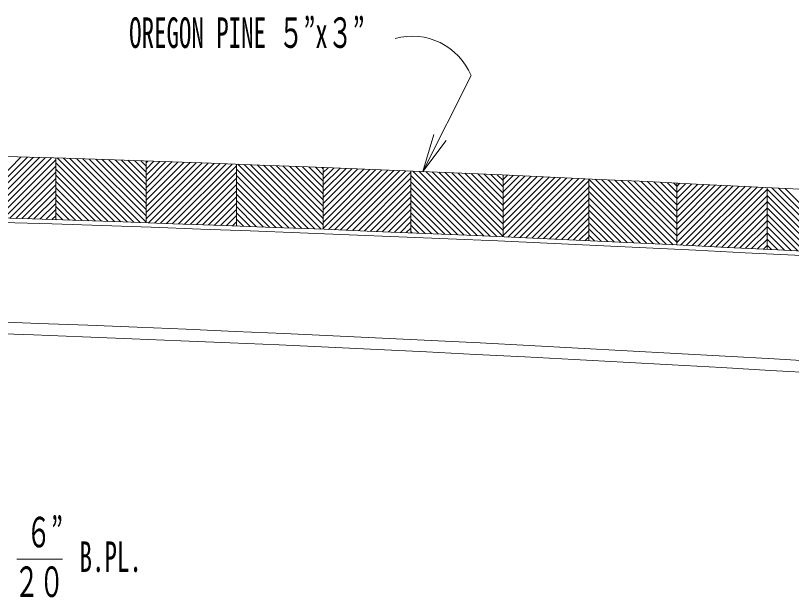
# Model space of a CAD drawing. Units: millimetres, scale not verified. Extents: x -8222 to 8222, y -5815 to 5815.
# Drawn here: x 1448 to 2567, y -2104 to -1265 of the extents above; entities that cross this region are included whole.
import ezdxf
from ezdxf.enums import TextEntityAlignment as Align

# ---------------------------------------------------------------- set-up
doc = ezdxf.new("R2010")
doc.units = ezdxf.units.MM
doc.header["$LTSCALE"] = 20
doc.layers.add('0-0_0', color=3, linetype='Continuous', lineweight=18)
doc.layers.add('0-2_寸法', color=2, linetype='Continuous', lineweight=18)
doc.styles.add('ＭＳ ゴシック', font='')
doc.styles.get('ＭＳ ゴシック').set_extended_font_data('MS Gothic')

msp = doc.modelspace()

# ---------------------------------------------------------------- linework, layer by layer
at = {"layer": '0-0_0'}
for p, q in [((1377.88, -1546.61), (1455.95, -1468.55)), ((1378.26, -1555.22), (1464.65, -1468.82)), ((1386.97, -1555.48), (1473.36, -1469.09)), ((1395.69, -1555.74), (1482.06, -1469.37)), ((1404.41, -1556.01), (1490.77, -1469.65)), ((1413.12, -1556.27), (1499.47, -1469.92)), ((1421.84, -1556.54), (1505.58, -1472.8)), ((1505.58, -1559.17), (1505.58, -1470.12)), ((1599.61, -1562.29), (1507.5, -1470.18)), ((1608.9, -1562.6), (1516.78, -1470.48)), ((1618.2, -1562.92), (1526.06, -1470.78)), ((1627.5, -1563.24), (1535.35, -1471.09)), ((1635.91, -1562.67), (1544.63, -1471.39)), ((1635.91, -1553.69), (1553.92, -1471.7)), ((1635.91, -1544.71), (1563.21, -1472.01)), ((1635.91, -1535.73), (1572.5, -1472.32)), ((1635.91, -1526.75), (1581.79, -1472.63)), ((1635.91, -1517.77), (1591.08, -1472.94)), ((1635.91, -1508.79), (1600.38, -1473.26)), ((1635.91, -1499.81), (1609.67, -1473.57)), ((1635.91, -1490.83), (1618.97, -1473.89)), ((1635.91, -1481.85), (1628.27, -1474.21)), ((1635.91, -1474.47), (1635.91, -1563.53)), ((1635.91, -1477.17), (1638.51, -1474.56)), ((1635.91, -1486.15), (1647.19, -1474.87)), ((1635.91, -1495.13), (1655.87, -1475.17)), ((1635.91, -1504.11), (1664.55, -1475.47)), ((1635.91, -1513.09), (1673.22, -1475.78)), ((1635.91, -1522.07), (1681.89, -1476.08)), ((1635.91, -1531.05), (1690.57, -1476.39)), ((1635.91, -1540.03), (1699.24, -1476.7)), ((1635.91, -1549.01), (1707.91, -1477.01)), ((1430.55, -1556.81), (1505.58, -1481.78)), ((1590.31, -1561.97), (1505.58, -1477.24)), ((1581.02, -1561.66), (1505.58, -1486.22)), ((1635.91, -1557.99), (1716.58, -1477.32)), ((1639.23, -1563.65), (1725.24, -1477.64)), ((1647.91, -1563.95), (1733.91, -1477.95)), ((1656.59, -1564.25), (1742.57, -1478.27)), ((1665.26, -1564.56), (1751.23, -1478.59)), ((1673.94, -1564.87), (1759.9, -1478.91)), ((1682.61, -1565.17), (1766.27, -1481.51)), ((1766.27, -1568.21), (1766.27, -1479.14)), ((1851.21, -1571.42), (1766.27, -1486.49)), ((1860.55, -1571.79), (1767.97, -1479.2)), ((1869.9, -1572.15), (1777.3, -1479.55)), ((1879.24, -1572.51), (1786.62, -1479.9)), ((1888.59, -1572.88), (1795.95, -1480.25)), ((1891.32, -1566.64), (1805.29, -1480.6)), ((1891.32, -1557.66), (1814.62, -1480.95)), ((1891.32, -1548.68), (1823.95, -1481.31)), ((1891.32, -1539.7), (1833.29, -1481.66)), ((1891.32, -1530.72), (1842.63, -1482.02)), ((1891.32, -1521.74), (1851.97, -1482.38)), ((1891.32, -1512.75), (1861.31, -1482.74)), ((1891.32, -1503.77), (1870.65, -1483.1)), ((1891.32, -1494.79), (1880, -1483.47)), ((1891.32, -1485.81), (1889.34, -1483.84)), ((1891.32, -1483.91), (1891.32, -1572.99)), ((1891.32, -1491.16), (1898.3, -1484.19)), ((1891.32, -1500.14), (1906.94, -1484.53)), ((1891.32, -1509.12), (1915.57, -1484.87)), ((1891.32, -1518.1), (1924.21, -1485.22)), ((1891.32, -1527.08), (1932.84, -1485.56)), ((1891.32, -1536.06), (1941.48, -1485.91)), ((1891.32, -1545.04), (1950.11, -1486.26)), ((1891.32, -1554.02), (1958.74, -1486.61)), ((1891.32, -1563), (1967.37, -1486.96)), ((1891.32, -1571.98), (1976, -1487.31)), ((1899, -1573.29), (1984.63, -1487.66)), ((1907.63, -1573.63), (1993.25, -1488.02)), ((1439.26, -1557.08), (1505.58, -1490.76)), ((1571.73, -1561.35), (1505.58, -1495.2)), ((1691.28, -1565.48), (1766.27, -1490.49)), ((1841.87, -1571.06), (1766.27, -1495.47)), ((1916.27, -1573.98), (2001.88, -1488.37)), ((1924.91, -1574.32), (2010.5, -1488.73)), ((1933.54, -1574.67), (2017.69, -1490.52)), ((2017.69, -1578.11), (2017.69, -1489.03)), ((2104.04, -1581.78), (2017.69, -1495.44)), ((2113.43, -1582.19), (2020.37, -1489.14)), ((2122.81, -1582.6), (2029.75, -1489.53)), ((2132.21, -1583.01), (2039.12, -1489.93)), ((2141.6, -1583.43), (2048.49, -1490.32)), ((2150.76, -1583.61), (2057.87, -1490.72)), ((2150.76, -1574.63), (2067.25, -1491.12)), ((2150.76, -1565.65), (2076.63, -1491.52)), ((2150.76, -1556.67), (2086.01, -1491.92)), ((2150.76, -1547.69), (2095.4, -1492.32)), ((2150.76, -1538.71), (2104.78, -1492.73)), ((2150.76, -1529.73), (2114.17, -1493.13)), ((2150.76, -1520.75), (2123.56, -1493.54)), ((2150.76, -1511.77), (2132.95, -1493.95)), ((2150.76, -1502.78), (2142.34, -1494.36)), ((2150.76, -1494.74), (2150.76, -1583.83)), ((2150.76, -1501.13), (2156.89, -1495.01)), ((2150.76, -1510.11), (2165.49, -1495.39)), ((2150.76, -1519.09), (2174.08, -1495.77)), ((2150.76, -1528.07), (2182.68, -1496.15)), ((2150.76, -1537.05), (2191.28, -1496.54)), ((2150.76, -1546.03), (2199.87, -1496.92)), ((2150.76, -1555.01), (2208.46, -1497.31)), ((2150.76, -1563.99), (2217.06, -1497.7)), ((2150.76, -1572.97), (2225.65, -1498.09)), ((2150.76, -1581.95), (2234.23, -1498.48)), ((2157.57, -1584.13), (2242.82, -1498.87)), ((2166.16, -1584.51), (2251.41, -1499.27)), ((1447.97, -1557.35), (1505.58, -1499.74)), ((1456.68, -1557.62), (1505.58, -1508.72)), ((1562.43, -1561.04), (1505.58, -1504.18)), ((1699.95, -1565.79), (1766.27, -1499.47)), ((1708.62, -1566.1), (1766.27, -1508.45)), ((1832.53, -1570.71), (1766.27, -1504.45)), ((1942.17, -1575.02), (2017.69, -1499.5)), ((1950.81, -1575.36), (2017.69, -1508.48)), ((2094.65, -1581.38), (2017.69, -1504.42)), ((2174.76, -1584.89), (2259.99, -1499.66)), ((2183.36, -1585.28), (2268.58, -1500.06)), ((2191.95, -1585.66), (2274.41, -1503.2)), ((2274.41, -1589.43), (2274.41, -1500.33)), ((2367.54, -1593.84), (2274.41, -1500.71)), ((2358.11, -1593.39), (2274.41, -1509.69)), ((2376.98, -1594.3), (2283.43, -1500.75)), ((2386.41, -1594.75), (2292.85, -1501.19)), ((2395.85, -1595.21), (2302.27, -1501.63)), ((2401.16, -1591.54), (2311.69, -1502.07)), ((2401.16, -1582.56), (2321.12, -1502.52)), ((2401.16, -1573.58), (2330.55, -1502.96)), ((2401.16, -1564.6), (2339.97, -1503.41)), ((2401.16, -1555.62), (2349.4, -1503.86)), ((2401.16, -1546.64), (2358.84, -1504.31)), ((2401.16, -1537.66), (2368.27, -1504.77)), ((2401.16, -1528.68), (2377.7, -1505.22)), ((2401.16, -1519.7), (2387.14, -1505.68)), ((2401.16, -1510.72), (2396.58, -1506.14)), ((2401.16, -1506.36), (2401.16, -1595.47)), ((2401.16, -1511.16), (2405.74, -1506.58)), ((2401.16, -1520.14), (2414.3, -1507)), ((2401.16, -1529.12), (2422.86, -1507.42)), ((2401.16, -1538.1), (2431.42, -1507.84)), ((2401.16, -1547.08), (2439.98, -1508.27)), ((2401.16, -1556.06), (2448.53, -1508.69)), ((2401.16, -1565.04), (2457.09, -1509.11)), ((2401.16, -1574.02), (2465.64, -1509.54)), ((2401.16, -1583), (2474.19, -1509.97)), ((2401.16, -1591.98), (2482.75, -1510.4)), ((1465.38, -1557.89), (1505.58, -1517.7)), ((1553.15, -1560.73), (1505.58, -1513.16)), ((1717.29, -1566.42), (1766.27, -1517.43)), ((1823.19, -1570.35), (1766.27, -1513.43)), ((1959.44, -1575.71), (2017.69, -1517.46)), ((2085.27, -1580.98), (2017.69, -1513.4)), ((2200.55, -1586.05), (2274.41, -1512.18)), ((2209.14, -1586.44), (2274.41, -1521.16)), ((2348.67, -1592.94), (2274.41, -1518.67)), ((2406.39, -1595.73), (2491.3, -1510.83)), ((2414.96, -1596.15), (2499.84, -1511.26)), ((2423.52, -1596.57), (2508.39, -1511.69)), ((2432.07, -1596.99), (2516.94, -1512.13)), ((2440.63, -1597.41), (2525.48, -1512.56)), ((2449.19, -1597.84), (2531.34, -1515.68)), ((2531.34, -1601.98), (2531.34, -1512.86)), ((2622.92, -1606.75), (2531.34, -1515.17)), ((2632.4, -1607.26), (2538.37, -1513.22)), ((2641.89, -1607.76), (2547.83, -1513.71)), ((2651.37, -1608.27), (2557.3, -1514.2)), ((1474.09, -1558.17), (1505.58, -1526.68)), ((1543.86, -1560.42), (1505.58, -1522.14)), ((1534.57, -1560.12), (1505.58, -1531.12)), ((1725.95, -1566.73), (1766.27, -1526.41)), ((1813.86, -1569.99), (1766.27, -1522.41)), ((1804.52, -1569.64), (1766.27, -1531.39)), ((1968.06, -1576.07), (2017.69, -1526.44)), ((2075.88, -1580.57), (2017.69, -1522.38)), ((2066.5, -1580.17), (2017.69, -1531.36)), ((2217.73, -1586.83), (2274.41, -1530.14)), ((2339.24, -1592.49), (2274.41, -1527.66)), ((2457.74, -1598.26), (2531.34, -1524.66)), ((2613.44, -1606.25), (2531.34, -1524.16)), ((1482.79, -1558.44), (1505.58, -1535.66)), ((1525.29, -1559.81), (1505.58, -1540.1)), ((1734.62, -1567.05), (1766.27, -1535.39)), ((1795.19, -1569.29), (1766.27, -1540.37)), ((1976.69, -1576.42), (2017.69, -1535.42)), ((2057.12, -1579.77), (2017.69, -1540.34)), ((2226.32, -1587.22), (2274.41, -1539.12)), ((2329.82, -1592.04), (2274.41, -1536.64)), ((2466.29, -1598.69), (2531.34, -1533.64)), ((2474.85, -1599.12), (2531.34, -1542.62)), ((2603.96, -1605.75), (2531.34, -1533.14)), ((2594.48, -1605.26), (2531.34, -1542.12)), ((1491.49, -1558.72), (1505.58, -1544.64)), ((1500.2, -1559), (1505.58, -1553.62)), ((1516.01, -1559.51), (1505.58, -1549.08)), ((1743.28, -1567.36), (1766.27, -1544.37)), ((1751.94, -1567.68), (1766.27, -1553.35)), ((1785.86, -1568.94), (1766.27, -1549.35)), ((1985.32, -1576.77), (2017.69, -1544.4)), ((1993.94, -1577.13), (2017.69, -1553.38)), ((2047.75, -1579.38), (2017.69, -1549.32)), ((2234.91, -1587.61), (2274.41, -1548.1)), ((2320.39, -1591.59), (2274.41, -1545.62)), ((2310.96, -1591.14), (2274.41, -1554.6)), ((2483.4, -1599.55), (2531.34, -1551.6)), ((2585.01, -1604.76), (2531.34, -1551.1)), ((1506.73, -1559.21), (1505.58, -1558.06)), ((1760.6, -1568), (1766.27, -1562.33)), ((1776.53, -1568.59), (1766.27, -1558.33)), ((2002.57, -1577.48), (2017.69, -1562.36)), ((2038.37, -1578.98), (2017.69, -1558.3)), ((2243.49, -1588.01), (2274.41, -1557.08)), ((2252.08, -1588.4), (2274.41, -1566.06)), ((2301.54, -1590.7), (2274.41, -1563.58)), ((2491.94, -1599.98), (2531.34, -1560.58)), ((2575.53, -1604.27), (2531.34, -1560.08)), ((1767.21, -1568.24), (1766.27, -1567.31)), ((2011.19, -1577.84), (2017.69, -1571.34)), ((2029, -1578.59), (2017.69, -1567.28)), ((2019.62, -1578.19), (2017.69, -1576.26)), ((2260.66, -1588.8), (2274.41, -1575.05)), ((2292.12, -1590.26), (2274.41, -1572.56)), ((2500.49, -1600.41), (2531.34, -1569.56)), ((2566.06, -1603.77), (2531.34, -1569.06)), ((2269.25, -1589.19), (2274.41, -1584.03)), ((2282.7, -1589.82), (2274.41, -1581.54)), ((2509.04, -1600.85), (2531.34, -1578.54)), ((2517.58, -1601.28), (2531.34, -1587.53)), ((2556.59, -1603.28), (2531.34, -1578.04)), ((2547.12, -1602.8), (2531.34, -1587.02)), ((2526.13, -1601.72), (2531.34, -1596.51)), ((2537.65, -1602.31), (2531.34, -1596))]:
    msp.add_line(p, q, dxfattribs=at)
for centre, radius, start, end in [((-240.48, -55706.3), 54264.28, 85.55492, 90.28314), ((-241.06, -55719.1), 54188.08, 85.43781, 90.35577), ((-241.06, -55719.1), 54181.73, 85.43757, 90.27401), ((-498.46, -53579.81), 51908.92, 85.0014, 90.0019), ((-494.61, -53613.84), 51925.98, 85.00947, 90.02016)]:
    msp.add_arc(centre, radius, start, end, dxfattribs=at)
at = {"layer": '0-2_寸法'}
for p, q in [((2104.61, -1351.51), (2034.9, -1489.75)), ((2034.9, -1489.75), (2051.05, -1436.13)), ((2034.9, -1489.75), (2068.41, -1444.88)), ((1515.12, -2048.71), (1449.63, -2048.71))]:
    msp.add_line(p, q, dxfattribs=at)
msp.add_arc((2019.96, -1386.13), 91.45, 22.24333, 105.83111, dxfattribs=at)

# ---------------------------------------------------------------- texts
at = {"layer": '0-2_寸法', "style": 'ＭＳ ゴシック', "width": 0.6}
for s, p in [('OREGON PINE ５”x３”', (1611.46, -1324.7)), ('６”', (1462.89, -2044.73)), ('CHANNELS WITH            B.PL.', (1091.09, -2080.14)), ('２０', (1445.7, -2116.3))]:
    msp.add_text(s, height=43.99, dxfattribs=at).set_placement(p, align=Align.BOTTOM_LEFT)

doc.saveas('drawing.dxf')
